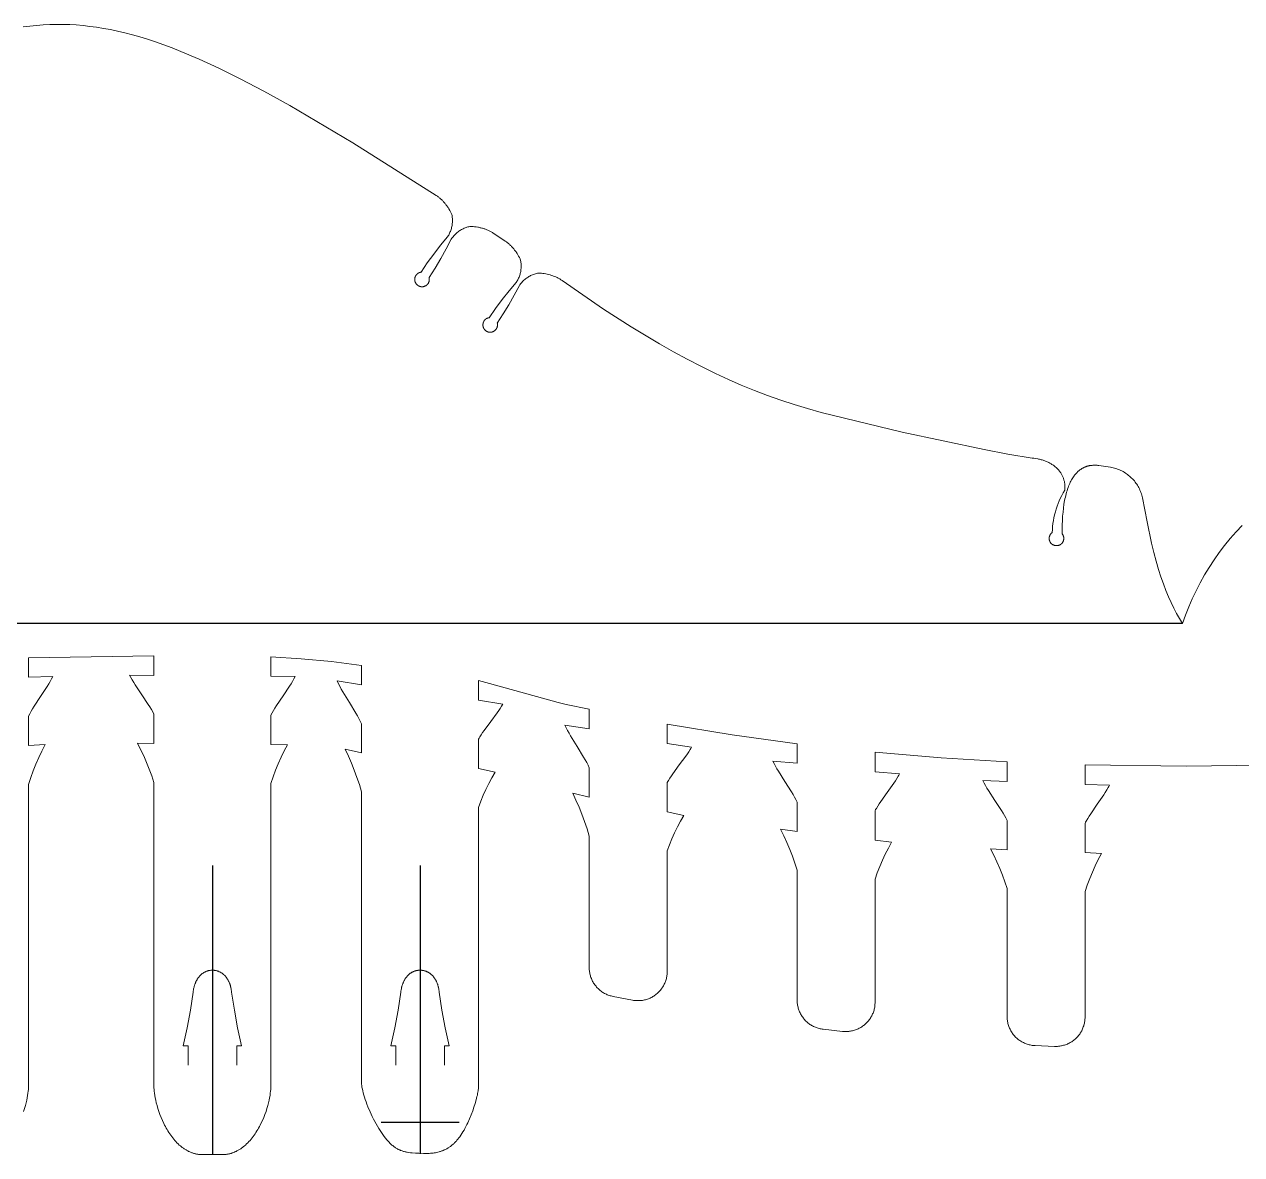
# Model space of a CAD drawing. Header units: millimetres. Extents: x 20064 to 20846, y -3773 to -3657.
# Drawn here: x 20454.6 to 20579.5, y -3772.7 to -3656.7 of the extents above; entities that cross this region are included whole.
import ezdxf

# ---------------------------------------------------------------- set-up
doc = ezdxf.new("R2010")
doc.units = ezdxf.units.MM
doc.header["$MEASUREMENT"] = 0
doc.layers.add('Auxiliary lines (do not print)', color=6, linetype='Continuous')
doc.layers.add('Exterior cut', color=3, linetype='Continuous', lineweight=0)
doc.layers.add('Interior cut', color=5, linetype='Continuous', lineweight=0)

msp = doc.modelspace()

# ---------------------------------------------------------------- linework, layer by layer
at = {"layer": 'Auxiliary lines (do not print)'}
for p, q in [((20573.47, -3718.18), (20118.47, -3718.18)), ((20473.91, -3742.99), (20473.91, -3772.58)), ((20495.22, -3742.99), (20495.22, -3772.58)), ((20491.22, -3769.33), (20499.22, -3769.33))]:
    msp.add_line(p, q, dxfattribs=at)
at = {"layer": 'Exterior cut'}
for points in [[(20454.48, -3656.97), (20455.17, -3656.88), (20455.86, -3656.81), (20456.54, -3656.75), (20457.22, -3656.72), (20457.9, -3656.71), (20458.57, -3656.71), (20459.26, -3656.73), (20459.94, -3656.77), (20460.63, -3656.83), (20461.32, -3656.91), (20462.02, -3657), (20462.73, -3657.12), (20463.45, -3657.25), (20464.18, -3657.41), (20464.93, -3657.58), (20465.69, -3657.78), (20466.46, -3658), (20467.26, -3658.24), (20468.07, -3658.51), (20468.91, -3658.81), (20469.77, -3659.13), (20470.66, -3659.48), (20472.54, -3660.27), (20474.56, -3661.19), (20476.76, -3662.28), (20479.19, -3663.55), (20481.87, -3665.03), (20488.32, -3668.85), (20496.89, -3674.27), (20496.95, -3674.31), (20497.01, -3674.35), (20497.07, -3674.4), (20497.13, -3674.44), (20497.19, -3674.49), (20497.24, -3674.54), (20497.3, -3674.59), (20497.36, -3674.64), (20497.42, -3674.69), (20497.48, -3674.75), (20497.53, -3674.8), (20497.59, -3674.86), (20497.64, -3674.92), (20497.7, -3674.98), (20497.75, -3675.04), (20497.8, -3675.11), (20497.85, -3675.17), (20497.9, -3675.24), (20497.95, -3675.3), (20498, -3675.37), (20498.05, -3675.44), (20498.1, -3675.51), (20498.18, -3675.65), (20498.27, -3675.79), (20498.34, -3675.94), (20498.42, -3676.08), (20498.48, -3676.23), (20498.5, -3676.33), (20498.52, -3676.43), (20498.53, -3676.53), (20498.54, -3676.64), (20498.54, -3676.74), (20498.54, -3676.84), (20498.54, -3676.95), (20498.54, -3677.05), (20498.53, -3677.15), (20498.52, -3677.25), (20498.5, -3677.35), (20498.48, -3677.46), (20498.46, -3677.56), (20498.43, -3677.66), (20498.4, -3677.75), (20498.37, -3677.85), (20498.33, -3677.95), (20498.29, -3678.04), (20498.25, -3678.14), (20498.21, -3678.23), (20498.16, -3678.32), (20498.1, -3678.41), (20498.05, -3678.49), (20497.33, -3679.37), (20496.63, -3680.27), (20495.96, -3681.19), (20495.32, -3682.13), (20495.29, -3682.14), (20495.26, -3682.14), (20495.24, -3682.15), (20495.21, -3682.16), (20495.19, -3682.16), (20495.16, -3682.17), (20495.14, -3682.18), (20495.12, -3682.19), (20495.09, -3682.2), (20495.07, -3682.21), (20495.05, -3682.23), (20495.02, -3682.24), (20495, -3682.25), (20494.98, -3682.27), (20494.96, -3682.29), (20494.94, -3682.3), (20494.92, -3682.32), (20494.9, -3682.34), (20494.88, -3682.36), (20494.87, -3682.37), (20494.85, -3682.39), (20494.83, -3682.41), (20494.82, -3682.44), (20494.8, -3682.46), (20494.79, -3682.48), (20494.77, -3682.5), (20494.76, -3682.52), (20494.75, -3682.55), (20494.74, -3682.57), (20494.73, -3682.59), (20494.72, -3682.62), (20494.71, -3682.64), (20494.7, -3682.67), (20494.7, -3682.69), (20494.69, -3682.72), (20494.69, -3682.74), (20494.68, -3682.77), (20494.68, -3682.8), (20494.68, -3682.82), (20494.68, -3682.85), (20494.67, -3682.87), (20494.68, -3682.9), (20494.68, -3682.93), (20494.68, -3682.95), (20494.68, -3682.98), (20494.69, -3683), (20494.69, -3683.03), (20494.7, -3683.05), (20494.7, -3683.08), (20494.71, -3683.1), (20494.72, -3683.13), (20494.73, -3683.15), (20494.74, -3683.18), (20494.75, -3683.2), (20494.76, -3683.22), (20494.77, -3683.25), (20494.79, -3683.27), (20494.8, -3683.29), (20494.82, -3683.31), (20494.83, -3683.33), (20494.85, -3683.35), (20494.86, -3683.37), (20494.88, -3683.39), (20494.9, -3683.41), (20494.92, -3683.43), (20494.94, -3683.45), (20494.96, -3683.46), (20494.98, -3683.48), (20495, -3683.49), (20495.02, -3683.51), (20495.04, -3683.52), (20495.07, -3683.53), (20495.09, -3683.55), (20495.11, -3683.56), (20495.14, -3683.57), (20495.16, -3683.58), (20495.19, -3683.59), (20495.21, -3683.59), (20495.24, -3683.6), (20495.26, -3683.61), (20495.29, -3683.61), (20495.31, -3683.62), (20495.34, -3683.62), (20495.36, -3683.62), (20495.39, -3683.62), (20495.42, -3683.62), (20495.44, -3683.62), (20495.47, -3683.62), (20495.49, -3683.62), (20495.52, -3683.62), (20495.55, -3683.62), (20495.57, -3683.61), (20495.6, -3683.6), (20495.62, -3683.6), (20495.65, -3683.59), (20495.67, -3683.58), (20495.7, -3683.57), (20495.72, -3683.56), (20495.74, -3683.55), (20495.77, -3683.54), (20495.79, -3683.53), (20495.81, -3683.52), (20495.84, -3683.5), (20495.86, -3683.49), (20495.88, -3683.47), (20495.9, -3683.46), (20495.92, -3683.44), (20495.94, -3683.42), (20495.96, -3683.4), (20495.97, -3683.39), (20495.99, -3683.37), (20496.01, -3683.35), (20496.02, -3683.33), (20496.04, -3683.3), (20496.05, -3683.28), (20496.07, -3683.26), (20496.08, -3683.24), (20496.09, -3683.22), (20496.1, -3683.19), (20496.11, -3683.17), (20496.12, -3683.14), (20496.13, -3683.12), (20496.14, -3683.09), (20496.15, -3683.07), (20496.16, -3683.04), (20496.16, -3683.02), (20496.17, -3682.99), (20496.17, -3682.97), (20496.17, -3682.94), (20496.17, -3682.92), (20496.17, -3682.89), (20496.17, -3682.86), (20496.17, -3682.84), (20496.17, -3682.81), (20496.17, -3682.79), (20496.17, -3682.76), (20496.16, -3682.73), (20496.16, -3682.71), (20496.15, -3682.68), (20496.76, -3681.72), (20497.35, -3680.74), (20497.9, -3679.75), (20498.42, -3678.73), (20498.48, -3678.65), (20498.54, -3678.57), (20498.61, -3678.49), (20498.67, -3678.41), (20498.74, -3678.33), (20498.81, -3678.26), (20498.89, -3678.19), (20498.96, -3678.12), (20499.04, -3678.05), (20499.12, -3677.99), (20499.21, -3677.93), (20499.29, -3677.87), (20499.38, -3677.82), (20499.47, -3677.77), (20499.56, -3677.72), (20499.65, -3677.67), (20499.75, -3677.63), (20499.84, -3677.59), (20499.94, -3677.56), (20500.03, -3677.52), (20500.13, -3677.49), (20500.23, -3677.47), (20500.33, -3677.45), (20500.49, -3677.45), (20500.66, -3677.46), (20500.82, -3677.47), (20500.98, -3677.49), (20501.15, -3677.52), (20501.23, -3677.53), (20501.31, -3677.55), (20501.39, -3677.57), (20501.47, -3677.58), (20501.55, -3677.6), (20501.63, -3677.63), (20501.71, -3677.65), (20501.79, -3677.67), (20501.86, -3677.7), (20501.94, -3677.73), (20502.01, -3677.76), (20502.09, -3677.79), (20502.16, -3677.82), (20502.23, -3677.85), (20502.3, -3677.88), (20502.37, -3677.91), (20502.44, -3677.95), (20502.51, -3677.99), (20502.57, -3678.02), (20502.64, -3678.06), (20502.7, -3678.1), (20503.97, -3678.95), (20504.03, -3678.99), (20504.09, -3679.03), (20504.15, -3679.08), (20504.21, -3679.12), (20504.27, -3679.17), (20504.33, -3679.22), (20504.39, -3679.27), (20504.44, -3679.32), (20504.5, -3679.38), (20504.56, -3679.43), (20504.61, -3679.49), (20504.67, -3679.55), (20504.72, -3679.61), (20504.78, -3679.67), (20504.83, -3679.73), (20504.88, -3679.8), (20504.93, -3679.86), (20504.98, -3679.93), (20505.03, -3679.99), (20505.08, -3680.06), (20505.12, -3680.13), (20505.17, -3680.2), (20505.25, -3680.34), (20505.33, -3680.48), (20505.41, -3680.63), (20505.48, -3680.78), (20505.54, -3680.92), (20505.56, -3681.03), (20505.58, -3681.13), (20505.59, -3681.23), (20505.6, -3681.33), (20505.6, -3681.43), (20505.6, -3681.54), (20505.6, -3681.64), (20505.59, -3681.74), (20505.58, -3681.84), (20505.57, -3681.95), (20505.55, -3682.05), (20505.53, -3682.15), (20505.51, -3682.25), (20505.48, -3682.35), (20505.45, -3682.44), (20505.42, -3682.54), (20505.38, -3682.64), (20505.34, -3682.73), (20505.29, -3682.82), (20505.25, -3682.92), (20505.2, -3683.01), (20505.14, -3683.09), (20505.09, -3683.18), (20504.36, -3684.05), (20503.65, -3684.95), (20502.97, -3685.86), (20502.32, -3686.8), (20502.29, -3686.8), (20502.26, -3686.81), (20502.24, -3686.81), (20502.21, -3686.82), (20502.19, -3686.83), (20502.16, -3686.84), (20502.14, -3686.85), (20502.12, -3686.86), (20502.09, -3686.87), (20502.07, -3686.88), (20502.05, -3686.89), (20502.02, -3686.9), (20502, -3686.92), (20501.98, -3686.93), (20501.96, -3686.95), (20501.94, -3686.96), (20501.92, -3686.98), (20501.9, -3687), (20501.88, -3687.02), (20501.86, -3687.04), (20501.85, -3687.06), (20501.83, -3687.08), (20501.81, -3687.1), (20501.8, -3687.12), (20501.78, -3687.14), (20501.77, -3687.16), (20501.76, -3687.18), (20501.75, -3687.21), (20501.74, -3687.23), (20501.72, -3687.25), (20501.72, -3687.28), (20501.71, -3687.3), (20501.7, -3687.33), (20501.69, -3687.35), (20501.69, -3687.38), (20501.68, -3687.4), (20501.68, -3687.43), (20501.67, -3687.46), (20501.67, -3687.48), (20501.67, -3687.51), (20501.67, -3687.53), (20501.67, -3687.56), (20501.67, -3687.59), (20501.67, -3687.61), (20501.67, -3687.64), (20501.68, -3687.66), (20501.68, -3687.69), (20501.69, -3687.71), (20501.69, -3687.74), (20501.7, -3687.76), (20501.71, -3687.79), (20501.72, -3687.81), (20501.73, -3687.84), (20501.74, -3687.86), (20501.75, -3687.88), (20501.76, -3687.91), (20501.78, -3687.93), (20501.79, -3687.95), (20501.8, -3687.97), (20501.82, -3687.99), (20501.84, -3688.01), (20501.85, -3688.03), (20501.87, -3688.05), (20501.89, -3688.07), (20501.91, -3688.09), (20501.93, -3688.11), (20501.95, -3688.12), (20501.97, -3688.14), (20501.99, -3688.16), (20502.01, -3688.17), (20502.03, -3688.18), (20502.05, -3688.2), (20502.08, -3688.21), (20502.1, -3688.22), (20502.12, -3688.23), (20502.15, -3688.24), (20502.17, -3688.25), (20502.2, -3688.26), (20502.22, -3688.27), (20502.25, -3688.27), (20502.27, -3688.28), (20502.3, -3688.28), (20502.32, -3688.29), (20502.35, -3688.29), (20502.38, -3688.29), (20502.4, -3688.29), (20502.43, -3688.29), (20502.45, -3688.29), (20502.48, -3688.29), (20502.51, -3688.29), (20502.53, -3688.28), (20502.56, -3688.28), (20502.58, -3688.27), (20502.61, -3688.27), (20502.63, -3688.26), (20502.66, -3688.25), (20502.68, -3688.24), (20502.71, -3688.23), (20502.73, -3688.22), (20502.75, -3688.21), (20502.78, -3688.2), (20502.8, -3688.19), (20502.82, -3688.17), (20502.84, -3688.16), (20502.87, -3688.14), (20502.89, -3688.13), (20502.91, -3688.11), (20502.93, -3688.09), (20502.94, -3688.08), (20502.96, -3688.06), (20502.98, -3688.04), (20503, -3688.02), (20503.01, -3688), (20503.03, -3687.98), (20503.04, -3687.96), (20503.06, -3687.93), (20503.07, -3687.91), (20503.08, -3687.89), (20503.09, -3687.87), (20503.11, -3687.84), (20503.12, -3687.82), (20503.12, -3687.79), (20503.13, -3687.77), (20503.14, -3687.74), (20503.15, -3687.72), (20503.15, -3687.69), (20503.16, -3687.67), (20503.16, -3687.64), (20503.16, -3687.62), (20503.17, -3687.59), (20503.17, -3687.56), (20503.17, -3687.54), (20503.17, -3687.51), (20503.17, -3687.49), (20503.16, -3687.46), (20503.16, -3687.43), (20503.16, -3687.41), (20503.15, -3687.38), (20503.14, -3687.36), (20503.75, -3686.42), (20504.33, -3685.47), (20504.88, -3684.49), (20505.41, -3683.51), (20505.47, -3683.42), (20505.53, -3683.34), (20505.59, -3683.26), (20505.66, -3683.18), (20505.73, -3683.1), (20505.81, -3683.03), (20505.88, -3682.96), (20505.96, -3682.89), (20506.04, -3682.82), (20506.13, -3682.76), (20506.21, -3682.7), (20506.3, -3682.64), (20506.39, -3682.59), (20506.48, -3682.54), (20506.57, -3682.49), (20506.67, -3682.45), (20506.76, -3682.41), (20506.86, -3682.37), (20506.96, -3682.33), (20507.06, -3682.3), (20507.16, -3682.28), (20507.26, -3682.25), (20507.36, -3682.23), (20507.51, -3682.24), (20507.67, -3682.24), (20507.82, -3682.26), (20507.97, -3682.28), (20508.12, -3682.3), (20508.27, -3682.33), (20508.42, -3682.37), (20508.57, -3682.41), (20508.71, -3682.46), (20508.86, -3682.51), (20509, -3682.56), (20509.14, -3682.62), (20509.28, -3682.69), (20509.41, -3682.76), (20509.55, -3682.83), (20509.68, -3682.91), (20509.8, -3683), (20511.91, -3684.47), (20514.04, -3685.92), (20516.89, -3687.75), (20519.81, -3689.5), (20521.22, -3690.3), (20522.65, -3691.07), (20524.09, -3691.81), (20525.55, -3692.52), (20526.86, -3693.13), (20528.19, -3693.71), (20529.53, -3694.26), (20530.89, -3694.78), (20532.25, -3695.26), (20533.62, -3695.71), (20535, -3696.13), (20536.39, -3696.52), (20544.71, -3698.56), (20553.1, -3700.34), (20555.56, -3700.8), (20558.04, -3701.2), (20558.23, -3701.22), (20558.42, -3701.25), (20558.61, -3701.28), (20558.7, -3701.3), (20558.79, -3701.32), (20558.89, -3701.35), (20558.98, -3701.37), (20559.07, -3701.4), (20559.16, -3701.42), (20559.25, -3701.45), (20559.33, -3701.49), (20559.42, -3701.52), (20559.51, -3701.55), (20559.59, -3701.59), (20559.68, -3701.63), (20559.76, -3701.67), (20559.84, -3701.71), (20559.92, -3701.75), (20559.99, -3701.8), (20560.07, -3701.85), (20560.14, -3701.89), (20560.22, -3701.94), (20560.29, -3702), (20560.35, -3702.05), (20560.42, -3702.1), (20560.49, -3702.16), (20560.55, -3702.21), (20560.61, -3702.27), (20560.67, -3702.33), (20560.72, -3702.39), (20560.78, -3702.45), (20560.83, -3702.52), (20560.88, -3702.58), (20560.92, -3702.64), (20560.97, -3702.71), (20561.01, -3702.78), (20561.05, -3702.84), (20561.09, -3702.91), (20561.13, -3702.98), (20561.16, -3703.05), (20561.19, -3703.12), (20561.22, -3703.19), (20561.25, -3703.26), (20561.27, -3703.33), (20561.29, -3703.4), (20561.31, -3703.47), (20561.33, -3703.54), (20561.35, -3703.61), (20561.36, -3703.68), (20561.37, -3703.75), (20561.38, -3703.82), (20561.39, -3703.89), (20561.4, -3703.96), (20561.4, -3704.03), (20561.41, -3704.09), (20561.41, -3704.16), (20561.41, -3704.23), (20561.41, -3704.3), (20561.4, -3704.36), (20561.4, -3704.43), (20561.39, -3704.49), (20561.24, -3704.76), (20561.09, -3705.03), (20560.96, -3705.3), (20560.83, -3705.58), (20560.72, -3705.86), (20560.61, -3706.15), (20560.51, -3706.43), (20560.43, -3706.73), (20560.35, -3707.02), (20560.28, -3707.32), (20560.23, -3707.62), (20560.18, -3707.92), (20560.14, -3708.22), (20560.12, -3708.53), (20560.1, -3708.83), (20560.08, -3708.85), (20560.06, -3708.86), (20560.04, -3708.88), (20560.02, -3708.9), (20560, -3708.92), (20559.99, -3708.94), (20559.97, -3708.96), (20559.95, -3708.98), (20559.94, -3709), (20559.92, -3709.02), (20559.91, -3709.04), (20559.89, -3709.06), (20559.88, -3709.08), (20559.87, -3709.11), (20559.86, -3709.13), (20559.85, -3709.15), (20559.84, -3709.18), (20559.83, -3709.2), (20559.82, -3709.23), (20559.81, -3709.25), (20559.81, -3709.28), (20559.8, -3709.3), (20559.8, -3709.33), (20559.79, -3709.36), (20559.79, -3709.38), (20559.79, -3709.41), (20559.79, -3709.43), (20559.79, -3709.46), (20559.79, -3709.49), (20559.79, -3709.51), (20559.8, -3709.54), (20559.8, -3709.56), (20559.8, -3709.59), (20559.81, -3709.61), (20559.82, -3709.64), (20559.82, -3709.67), (20559.83, -3709.69), (20559.84, -3709.71), (20559.85, -3709.74), (20559.86, -3709.76), (20559.87, -3709.79), (20559.88, -3709.81), (20559.9, -3709.83), (20559.91, -3709.85), (20559.93, -3709.87), (20559.94, -3709.9), (20559.96, -3709.92), (20559.97, -3709.94), (20559.99, -3709.96), (20560.01, -3709.97), (20560.03, -3709.99), (20560.05, -3710.01), (20560.07, -3710.03), (20560.09, -3710.04), (20560.11, -3710.06), (20560.13, -3710.07), (20560.15, -3710.09), (20560.18, -3710.1), (20560.2, -3710.11), (20560.22, -3710.12), (20560.25, -3710.13), (20560.27, -3710.14), (20560.29, -3710.15), (20560.32, -3710.16), (20560.34, -3710.17), (20560.37, -3710.17), (20560.39, -3710.18), (20560.42, -3710.18), (20560.45, -3710.19), (20560.47, -3710.19), (20560.5, -3710.19), (20560.52, -3710.19), (20560.55, -3710.19), (20560.58, -3710.19), (20560.6, -3710.19), (20560.63, -3710.19), (20560.65, -3710.18), (20560.68, -3710.18), (20560.71, -3710.18), (20560.73, -3710.17), (20560.76, -3710.16), (20560.78, -3710.15), (20560.8, -3710.15), (20560.83, -3710.14), (20560.85, -3710.13), (20560.88, -3710.11), (20560.9, -3710.1), (20560.92, -3710.09), (20560.94, -3710.08), (20560.97, -3710.06), (20560.99, -3710.05), (20561.01, -3710.03), (20561.03, -3710.01), (20561.05, -3710), (20561.07, -3709.98), (20561.08, -3709.96), (20561.1, -3709.94), (20561.12, -3709.92), (20561.14, -3709.9), (20561.15, -3709.88), (20561.17, -3709.86), (20561.18, -3709.84), (20561.19, -3709.81), (20561.2, -3709.79), (20561.22, -3709.77), (20561.23, -3709.74), (20561.24, -3709.72), (20561.25, -3709.69), (20561.25, -3709.67), (20561.26, -3709.64), (20561.27, -3709.62), (20561.27, -3709.59), (20561.28, -3709.57), (20561.28, -3709.54), (20561.29, -3709.52), (20561.29, -3709.49), (20561.29, -3709.46), (20561.29, -3709.44), (20561.29, -3709.41), (20561.29, -3709.39), (20561.28, -3709.36), (20561.28, -3709.33), (20561.28, -3709.31), (20561.27, -3709.28), (20561.27, -3709.26), (20561.26, -3709.23), (20561.25, -3709.21), (20561.24, -3709.18), (20561.23, -3709.16), (20561.22, -3709.14), (20561.21, -3709.11), (20561.2, -3709.09), (20561.19, -3709.07), (20561.17, -3709.04), (20561.16, -3709.02), (20561.14, -3709), (20561.13, -3708.98), (20561.13, -3708.51), (20561.13, -3708.05), (20561.15, -3707.6), (20561.17, -3707.17), (20561.21, -3706.75), (20561.25, -3706.34), (20561.31, -3705.95), (20561.37, -3705.57), (20561.41, -3705.39), (20561.45, -3705.21), (20561.49, -3705.04), (20561.53, -3704.87), (20561.58, -3704.7), (20561.62, -3704.55), (20561.67, -3704.39), (20561.73, -3704.24), (20561.78, -3704.1), (20561.84, -3703.96), (20561.9, -3703.82), (20561.96, -3703.69), (20562.02, -3703.57), (20562.08, -3703.45), (20562.15, -3703.33), (20562.22, -3703.22), (20562.29, -3703.12), (20562.36, -3703.02), (20562.4, -3702.97), (20562.43, -3702.92), (20562.47, -3702.88), (20562.51, -3702.83), (20562.55, -3702.79), (20562.59, -3702.75), (20562.62, -3702.71), (20562.66, -3702.67), (20562.7, -3702.63), (20562.74, -3702.59), (20562.78, -3702.55), (20562.82, -3702.52), (20562.86, -3702.49), (20562.9, -3702.45), (20562.94, -3702.42), (20562.99, -3702.39), (20563.03, -3702.36), (20563.07, -3702.33), (20563.11, -3702.31), (20563.15, -3702.28), (20563.19, -3702.26), (20563.24, -3702.23), (20563.28, -3702.21), (20563.32, -3702.19), (20563.36, -3702.17), (20563.41, -3702.15), (20563.45, -3702.13), (20563.49, -3702.11), (20563.54, -3702.09), (20563.58, -3702.08), (20563.62, -3702.06), (20563.67, -3702.05), (20563.71, -3702.04), (20563.75, -3702.02), (20563.8, -3702.01), (20563.84, -3702), (20563.88, -3701.99), (20563.93, -3701.98), (20564.02, -3701.97), (20564.1, -3701.96), (20564.19, -3701.95), (20564.28, -3701.94), (20564.36, -3701.93), (20564.45, -3701.93), (20564.53, -3701.93), (20564.62, -3701.94), (20564.7, -3701.94), (20564.78, -3701.95), (20564.87, -3701.96), (20566.08, -3702.15), (20566.21, -3702.17), (20566.35, -3702.2), (20566.48, -3702.24), (20566.61, -3702.27), (20566.74, -3702.32), (20566.87, -3702.36), (20567, -3702.41), (20567.13, -3702.47), (20567.25, -3702.53), (20567.37, -3702.59), (20567.49, -3702.66), (20567.61, -3702.74), (20567.72, -3702.81), (20567.84, -3702.89), (20567.94, -3702.98), (20568.05, -3703.06), (20568.15, -3703.16), (20568.25, -3703.25), (20568.35, -3703.35), (20568.44, -3703.45), (20568.53, -3703.55), (20568.62, -3703.66), (20568.7, -3703.77), (20568.78, -3703.89), (20568.85, -3704), (20568.92, -3704.12), (20568.99, -3704.24), (20569.05, -3704.36), (20569.11, -3704.49), (20569.16, -3704.62), (20569.21, -3704.74), (20569.25, -3704.88), (20569.29, -3705.01), (20569.33, -3705.14), (20569.36, -3705.27), (20569.83, -3707.76), (20570.29, -3709.92), (20570.53, -3710.89), (20570.77, -3711.78), (20571.01, -3712.62), (20571.26, -3713.39), (20571.51, -3714.11), (20571.77, -3714.79), (20572.03, -3715.43), (20572.3, -3716.03), (20572.58, -3716.6), (20572.87, -3717.14), (20573.16, -3717.67), (20573.47, -3718.18), (20573.77, -3717.32), (20574.11, -3716.47), (20574.48, -3715.63), (20574.87, -3714.81), (20575.29, -3714), (20575.74, -3713.2), (20576.22, -3712.42), (20576.72, -3711.65), (20577.25, -3710.9), (20577.8, -3710.18), (20578.38, -3709.47), (20578.98, -3708.78), (20579.6, -3708.11)], [(20584.26, -3732.67), (20573.86, -3732.83), (20563.47, -3732.69), (20563.47, -3734.69), (20565.97, -3734.76), (20565.9, -3734.89), (20565.84, -3735.01), (20565.7, -3735.25), (20565.55, -3735.5), (20565.39, -3735.74), (20564.72, -3736.72), (20564.05, -3737.7), (20563.89, -3737.95), (20563.74, -3738.19), (20563.6, -3738.44), (20563.53, -3738.56), (20563.47, -3738.68), (20563.47, -3741.68), (20565.17, -3741.76), (20564.83, -3742.39), (20564.52, -3743.03), (20564.22, -3743.68), (20563.95, -3744.34), (20563.7, -3745.01), (20563.47, -3745.68), (20563.47, -3758.56), (20563.47, -3758.67), (20563.46, -3758.77), (20563.45, -3758.87), (20563.44, -3758.97), (20563.43, -3759.07), (20563.41, -3759.17), (20563.38, -3759.27), (20563.36, -3759.37), (20563.33, -3759.47), (20563.29, -3759.57), (20563.26, -3759.67), (20563.22, -3759.76), (20563.18, -3759.85), (20563.13, -3759.95), (20563.08, -3760.04), (20563.03, -3760.13), (20562.98, -3760.21), (20562.92, -3760.3), (20562.86, -3760.38), (20562.79, -3760.46), (20562.73, -3760.54), (20562.66, -3760.61), (20562.59, -3760.69), (20562.51, -3760.76), (20562.44, -3760.83), (20562.36, -3760.89), (20562.28, -3760.96), (20562.19, -3761.02), (20562.11, -3761.08), (20562.02, -3761.13), (20561.93, -3761.18), (20561.84, -3761.23), (20561.75, -3761.28), (20561.66, -3761.32), (20561.56, -3761.36), (20561.46, -3761.39), (20561.37, -3761.43), (20561.27, -3761.45), (20561.17, -3761.48), (20561.07, -3761.5), (20560.97, -3761.52), (20560.87, -3761.54), (20560.76, -3761.55), (20560.66, -3761.56), (20560.56, -3761.56), (20560.46, -3761.56), (20560.35, -3761.56), (20558.36, -3761.48), (20558.25, -3761.48), (20558.15, -3761.47), (20558.04, -3761.46), (20557.94, -3761.44), (20557.84, -3761.42), (20557.74, -3761.4), (20557.64, -3761.37), (20557.54, -3761.34), (20557.44, -3761.3), (20557.34, -3761.27), (20557.24, -3761.22), (20557.15, -3761.18), (20557.06, -3761.13), (20556.97, -3761.08), (20556.88, -3761.03), (20556.79, -3760.97), (20556.7, -3760.91), (20556.62, -3760.85), (20556.54, -3760.78), (20556.46, -3760.71), (20556.38, -3760.64), (20556.31, -3760.57), (20556.24, -3760.49), (20556.17, -3760.41), (20556.1, -3760.33), (20556.04, -3760.25), (20555.98, -3760.16), (20555.93, -3760.07), (20555.87, -3759.98), (20555.82, -3759.89), (20555.77, -3759.8), (20555.73, -3759.7), (20555.69, -3759.61), (20555.65, -3759.51), (20555.62, -3759.41), (20555.59, -3759.31), (20555.56, -3759.21), (20555.54, -3759.11), (20555.52, -3759.01), (20555.5, -3758.9), (20555.49, -3758.8), (20555.48, -3758.7), (20555.47, -3758.59), (20555.47, -3758.49), (20555.47, -3745.38), (20555.24, -3744.68), (20554.99, -3743.98), (20554.72, -3743.3), (20554.42, -3742.62), (20554.11, -3741.96), (20553.77, -3741.3), (20555.47, -3741.38), (20555.47, -3738.38), (20555.34, -3738.13), (20555.2, -3737.87), (20555.05, -3737.62), (20554.89, -3737.36), (20554.22, -3736.34), (20553.55, -3735.32), (20553.39, -3735.07), (20553.24, -3734.81), (20553.1, -3734.56), (20552.97, -3734.3), (20555.47, -3734.38), (20555.47, -3732.38), (20548.69, -3731.96), (20541.92, -3731.39), (20541.92, -3733.39), (20544.42, -3733.61), (20544.36, -3733.73), (20544.29, -3733.85), (20544.15, -3734.08), (20544, -3734.32), (20543.84, -3734.56), (20543.17, -3735.5), (20542.5, -3736.44), (20542.34, -3736.68), (20542.19, -3736.92), (20542.05, -3737.15), (20541.98, -3737.27), (20541.92, -3737.39), (20541.92, -3740.39), (20543.62, -3740.61), (20543.29, -3741.21), (20542.97, -3741.83), (20542.68, -3742.46), (20542.4, -3743.09), (20542.15, -3743.74), (20541.92, -3744.39), (20541.92, -3757.03), (20541.92, -3757.14), (20541.91, -3757.24), (20541.91, -3757.34), (20541.89, -3757.44), (20541.88, -3757.55), (20541.86, -3757.65), (20541.83, -3757.75), (20541.81, -3757.85), (20541.78, -3757.95), (20541.75, -3758.04), (20541.71, -3758.14), (20541.67, -3758.23), (20541.63, -3758.33), (20541.58, -3758.42), (20541.53, -3758.51), (20541.48, -3758.6), (20541.43, -3758.69), (20541.37, -3758.77), (20541.31, -3758.85), (20541.24, -3758.94), (20541.18, -3759.01), (20541.11, -3759.09), (20541.03, -3759.16), (20540.96, -3759.23), (20540.88, -3759.3), (20540.81, -3759.37), (20540.72, -3759.43), (20540.64, -3759.49), (20540.56, -3759.55), (20540.47, -3759.61), (20540.38, -3759.66), (20540.29, -3759.71), (20540.2, -3759.75), (20540.1, -3759.79), (20540.01, -3759.83), (20539.91, -3759.87), (20539.81, -3759.9), (20539.71, -3759.93), (20539.61, -3759.95), (20539.51, -3759.98), (20539.41, -3759.99), (20539.31, -3760.01), (20539.21, -3760.02), (20539.11, -3760.03), (20539, -3760.03), (20538.9, -3760.03), (20538.8, -3760.03), (20538.69, -3760.03), (20538.59, -3760.02), (20536.59, -3759.8), (20536.49, -3759.78), (20536.39, -3759.77), (20536.29, -3759.75), (20536.18, -3759.72), (20536.08, -3759.69), (20535.98, -3759.66), (20535.89, -3759.63), (20535.79, -3759.59), (20535.69, -3759.55), (20535.6, -3759.51), (20535.51, -3759.46), (20535.41, -3759.41), (20535.32, -3759.35), (20535.24, -3759.3), (20535.15, -3759.24), (20535.07, -3759.17), (20534.99, -3759.11), (20534.91, -3759.04), (20534.83, -3758.97), (20534.76, -3758.89), (20534.69, -3758.82), (20534.62, -3758.74), (20534.56, -3758.66), (20534.49, -3758.57), (20534.43, -3758.49), (20534.38, -3758.4), (20534.32, -3758.31), (20534.27, -3758.22), (20534.23, -3758.12), (20534.18, -3758.03), (20534.14, -3757.93), (20534.1, -3757.84), (20534.07, -3757.74), (20534.04, -3757.64), (20534.01, -3757.54), (20533.99, -3757.44), (20533.97, -3757.33), (20533.95, -3757.23), (20533.94, -3757.13), (20533.93, -3757.02), (20533.93, -3756.92), (20533.92, -3756.81), (20533.92, -3743.5), (20533.69, -3742.78), (20533.44, -3742.06), (20533.17, -3741.36), (20532.88, -3740.66), (20532.56, -3739.97), (20532.22, -3739.29), (20533.92, -3739.51), (20533.92, -3736.51), (20533.79, -3736.24), (20533.65, -3735.98), (20533.5, -3735.72), (20533.35, -3735.45), (20532.67, -3734.4), (20532, -3733.34), (20531.85, -3733.08), (20531.7, -3732.81), (20531.55, -3732.55), (20531.42, -3732.29), (20533.92, -3732.51), (20533.92, -3730.51), (20527.24, -3729.59), (20520.58, -3728.5), (20520.58, -3730.5), (20523.08, -3730.88), (20523.02, -3731), (20522.95, -3731.11), (20522.81, -3731.34), (20522.66, -3731.56), (20522.51, -3731.79), (20521.83, -3732.69), (20521.16, -3733.6), (20521.01, -3733.82), (20520.86, -3734.05), (20520.72, -3734.28), (20520.65, -3734.39), (20520.58, -3734.5), (20520.58, -3737.5), (20522.28, -3737.88), (20521.95, -3738.46), (20521.64, -3739.05), (20521.34, -3739.65), (20521.07, -3740.26), (20520.82, -3740.87), (20520.58, -3741.5), (20520.58, -3753.87), (20520.58, -3753.98), (20520.58, -3754.08), (20520.57, -3754.18), (20520.56, -3754.28), (20520.54, -3754.39), (20520.52, -3754.49), (20520.5, -3754.59), (20520.47, -3754.69), (20520.44, -3754.79), (20520.41, -3754.89), (20520.37, -3754.98), (20520.33, -3755.08), (20520.29, -3755.17), (20520.24, -3755.27), (20520.19, -3755.36), (20520.14, -3755.45), (20520.08, -3755.53), (20520.02, -3755.62), (20519.96, -3755.7), (20519.9, -3755.78), (20519.83, -3755.86), (20519.76, -3755.94), (20519.69, -3756.01), (20519.61, -3756.08), (20519.54, -3756.15), (20519.46, -3756.22), (20519.38, -3756.28), (20519.29, -3756.34), (20519.2, -3756.4), (20519.12, -3756.45), (20519.03, -3756.5), (20518.94, -3756.55), (20518.84, -3756.6), (20518.75, -3756.64), (20518.65, -3756.68), (20518.55, -3756.71), (20518.46, -3756.74), (20518.36, -3756.77), (20518.26, -3756.8), (20518.15, -3756.82), (20518.05, -3756.84), (20517.95, -3756.85), (20517.85, -3756.86), (20517.74, -3756.87), (20517.64, -3756.87), (20517.54, -3756.87), (20517.43, -3756.87), (20517.33, -3756.86), (20517.23, -3756.85), (20517.13, -3756.84), (20517.02, -3756.82), (20515.03, -3756.44), (20514.92, -3756.42), (20514.82, -3756.39), (20514.72, -3756.37), (20514.63, -3756.33), (20514.53, -3756.3), (20514.43, -3756.26), (20514.34, -3756.22), (20514.24, -3756.17), (20514.15, -3756.13), (20514.06, -3756.07), (20513.97, -3756.02), (20513.89, -3755.96), (20513.8, -3755.9), (20513.72, -3755.84), (20513.64, -3755.77), (20513.56, -3755.7), (20513.49, -3755.63), (20513.41, -3755.56), (20513.34, -3755.48), (20513.28, -3755.4), (20513.21, -3755.32), (20513.15, -3755.24), (20513.09, -3755.16), (20513.03, -3755.07), (20512.98, -3754.98), (20512.93, -3754.89), (20512.88, -3754.8), (20512.84, -3754.7), (20512.8, -3754.61), (20512.76, -3754.51), (20512.73, -3754.41), (20512.7, -3754.31), (20512.67, -3754.21), (20512.65, -3754.11), (20512.63, -3754.01), (20512.62, -3753.91), (20512.6, -3753.8), (20512.59, -3753.7), (20512.59, -3753.6), (20512.59, -3753.49), (20512.59, -3739.98), (20512.36, -3739.23), (20512.11, -3738.48), (20511.84, -3737.75), (20511.54, -3737.02), (20511.22, -3736.31), (20510.89, -3735.6), (20512.59, -3735.98), (20512.59, -3732.98), (20512.46, -3732.71), (20512.32, -3732.43), (20512.17, -3732.16), (20512.01, -3731.89), (20511.34, -3730.79), (20510.67, -3729.7), (20510.51, -3729.42), (20510.36, -3729.15), (20510.22, -3728.87), (20510.09, -3728.6), (20512.59, -3728.98), (20512.59, -3726.98), (20510.21, -3726.48), (20509.38, -3726.27), (20502.34, -3724.32), (20501.22, -3724.04), (20501.22, -3726.04), (20503.72, -3726.44), (20503.66, -3726.55), (20503.59, -3726.66), (20503.45, -3726.89), (20503.3, -3727.11), (20503.14, -3727.34), (20502.47, -3728.24), (20501.8, -3729.14), (20501.64, -3729.37), (20501.49, -3729.59), (20501.35, -3729.82), (20501.28, -3729.93), (20501.22, -3730.04), (20501.22, -3733.04), (20502.92, -3733.44), (20502.59, -3734.01), (20502.27, -3734.6), (20501.98, -3735.19), (20501.7, -3735.8), (20501.45, -3736.42), (20501.22, -3737.04), (20501.22, -3765.72), (20501.22, -3765.76), (20501.22, -3765.81), (20501.21, -3765.85), (20501.21, -3765.91), (20501.2, -3766.01), (20501.18, -3766.13), (20501.16, -3766.27), (20501.13, -3766.41), (20501.1, -3766.55), (20501.06, -3766.71), (20500.98, -3767.05), (20500.87, -3767.41), (20500.75, -3767.79), (20500.62, -3768.19), (20500.46, -3768.59), (20500.3, -3768.99), (20500.12, -3769.39), (20500.02, -3769.59), (20499.93, -3769.78), (20499.83, -3769.97), (20499.73, -3770.16), (20499.62, -3770.34), (20499.51, -3770.51), (20499.4, -3770.68), (20499.29, -3770.84), (20499.18, -3770.99), (20499.12, -3771.06), (20499.06, -3771.13), (20499.01, -3771.2), (20498.95, -3771.27), (20498.89, -3771.33), (20498.83, -3771.39), (20498.77, -3771.45), (20498.71, -3771.51), (20498.65, -3771.57), (20498.59, -3771.62), (20498.52, -3771.67), (20498.46, -3771.73), (20498.4, -3771.77), (20498.34, -3771.82), (20498.28, -3771.86), (20498.21, -3771.91), (20498.15, -3771.95), (20498.09, -3771.99), (20498.03, -3772.02), (20497.96, -3772.06), (20497.9, -3772.1), (20497.83, -3772.13), (20497.77, -3772.16), (20497.71, -3772.19), (20497.64, -3772.22), (20497.58, -3772.24), (20497.51, -3772.27), (20497.45, -3772.29), (20497.39, -3772.32), (20497.32, -3772.34), (20497.26, -3772.36), (20497.19, -3772.38), (20497.06, -3772.41), (20496.94, -3772.44), (20496.81, -3772.47), (20496.68, -3772.49), (20496.55, -3772.51), (20496.43, -3772.52), (20496.3, -3772.53), (20496.17, -3772.54), (20496.05, -3772.55), (20495.8, -3772.55), (20495.56, -3772.55), (20495.09, -3772.53), (20494.74, -3772.51), (20494.4, -3772.49), (20494.23, -3772.47), (20494.07, -3772.45), (20493.91, -3772.42), (20493.83, -3772.41), (20493.75, -3772.39), (20493.68, -3772.37), (20493.6, -3772.35), (20493.52, -3772.33), (20493.44, -3772.31), (20493.37, -3772.28), (20493.29, -3772.25), (20493.22, -3772.23), (20493.14, -3772.19), (20493.07, -3772.16), (20492.99, -3772.13), (20492.92, -3772.09), (20492.85, -3772.05), (20492.77, -3772), (20492.7, -3771.96), (20492.63, -3771.91), (20492.55, -3771.86), (20492.48, -3771.8), (20492.41, -3771.74), (20492.33, -3771.68), (20492.26, -3771.62), (20492.19, -3771.55), (20492.11, -3771.48), (20492.04, -3771.4), (20491.97, -3771.33), (20491.9, -3771.25), (20491.82, -3771.16), (20491.68, -3770.99), (20491.54, -3770.81), (20491.39, -3770.61), (20491.25, -3770.41), (20491.11, -3770.2), (20490.98, -3769.98), (20490.84, -3769.75), (20490.71, -3769.51), (20490.58, -3769.27), (20490.45, -3769.03), (20490.32, -3768.77), (20490.09, -3768.27), (20489.87, -3767.76), (20489.77, -3767.5), (20489.68, -3767.26), (20489.6, -3767.01), (20489.52, -3766.78), (20489.45, -3766.55), (20489.39, -3766.34), (20489.34, -3766.13), (20489.3, -3765.94), (20489.28, -3765.85), (20489.26, -3765.76), (20489.25, -3765.68), (20489.24, -3765.6), (20489.23, -3765.53), (20489.22, -3765.46), (20489.22, -3765.39), (20489.22, -3765.36), (20489.22, -3765.33), (20489.22, -3735.46), (20488.99, -3734.71), (20488.74, -3733.97), (20488.47, -3733.23), (20488.17, -3732.5), (20487.86, -3731.78), (20487.52, -3731.07), (20489.22, -3731.46), (20489.22, -3728.47), (20489.09, -3728.19), (20488.95, -3727.92), (20488.8, -3727.64), (20488.64, -3727.37), (20487.97, -3726.27), (20487.3, -3725.17), (20487.14, -3724.9), (20486.99, -3724.62), (20486.85, -3724.35), (20486.72, -3724.07), (20489.22, -3724.47), (20489.22, -3722.47), (20486.12, -3722.09), (20483.02, -3721.8), (20479.91, -3721.59), (20479.91, -3723.59), (20482.41, -3723.62), (20482.28, -3723.87), (20482.14, -3724.12), (20481.99, -3724.36), (20481.83, -3724.61), (20481.16, -3725.61), (20480.49, -3726.6), (20480.33, -3726.85), (20480.18, -3727.1), (20480.04, -3727.34), (20479.91, -3727.59), (20479.91, -3730.59), (20481.61, -3730.62), (20481.27, -3731.25), (20480.96, -3731.9), (20480.66, -3732.56), (20480.39, -3733.23), (20480.14, -3733.91), (20479.91, -3734.59), (20479.91, -3765.67), (20479.91, -3765.74), (20479.9, -3765.81), (20479.89, -3765.98), (20479.88, -3766.16), (20479.85, -3766.36), (20479.82, -3766.59), (20479.78, -3766.83), (20479.72, -3767.08), (20479.66, -3767.35), (20479.59, -3767.63), (20479.5, -3767.93), (20479.41, -3768.23), (20479.3, -3768.54), (20479.17, -3768.85), (20479.04, -3769.17), (20478.89, -3769.48), (20478.82, -3769.64), (20478.74, -3769.79), (20478.65, -3769.94), (20478.56, -3770.1), (20478.47, -3770.24), (20478.38, -3770.39), (20478.29, -3770.54), (20478.19, -3770.68), (20478.09, -3770.82), (20477.98, -3770.95), (20477.88, -3771.08), (20477.77, -3771.21), (20477.66, -3771.33), (20477.54, -3771.45), (20477.42, -3771.57), (20477.31, -3771.68), (20477.19, -3771.78), (20477.06, -3771.88), (20477, -3771.93), (20476.94, -3771.97), (20476.88, -3772.02), (20476.81, -3772.06), (20476.75, -3772.1), (20476.68, -3772.14), (20476.62, -3772.18), (20476.55, -3772.22), (20476.49, -3772.26), (20476.42, -3772.29), (20476.36, -3772.33), (20476.29, -3772.36), (20476.22, -3772.39), (20476.16, -3772.42), (20476.09, -3772.44), (20476.02, -3772.47), (20475.95, -3772.49), (20475.88, -3772.52), (20475.82, -3772.54), (20475.75, -3772.56), (20475.68, -3772.57), (20475.61, -3772.59), (20475.54, -3772.61), (20475.47, -3772.62), (20475.4, -3772.63), (20475.33, -3772.64), (20475.26, -3772.65), (20475.19, -3772.66), (20475.12, -3772.66), (20475.05, -3772.67), (20474.98, -3772.67), (20474.91, -3772.67), (20472.91, -3772.67), (20472.84, -3772.67), (20472.77, -3772.67), (20472.7, -3772.66), (20472.63, -3772.66), (20472.56, -3772.65), (20472.49, -3772.64), (20472.42, -3772.63), (20472.35, -3772.62), (20472.28, -3772.61), (20472.21, -3772.59), (20472.14, -3772.57), (20472.07, -3772.56), (20472, -3772.54), (20471.93, -3772.52), (20471.86, -3772.49), (20471.79, -3772.47), (20471.73, -3772.44), (20471.66, -3772.42), (20471.59, -3772.39), (20471.52, -3772.36), (20471.46, -3772.33), (20471.39, -3772.29), (20471.33, -3772.26), (20471.26, -3772.22), (20471.2, -3772.18), (20471.13, -3772.14), (20471.07, -3772.1), (20471, -3772.06), (20470.94, -3772.02), (20470.88, -3771.97), (20470.81, -3771.93), (20470.75, -3771.88), (20470.63, -3771.78), (20470.51, -3771.68), (20470.39, -3771.57), (20470.27, -3771.45), (20470.16, -3771.33), (20470.05, -3771.21), (20469.94, -3771.08), (20469.83, -3770.95), (20469.73, -3770.82), (20469.63, -3770.68), (20469.53, -3770.54), (20469.43, -3770.39), (20469.34, -3770.24), (20469.25, -3770.1), (20469.16, -3769.94), (20469.08, -3769.79), (20469, -3769.64), (20468.92, -3769.48), (20468.77, -3769.17), (20468.64, -3768.85), (20468.52, -3768.54), (20468.41, -3768.23), (20468.31, -3767.93), (20468.23, -3767.63), (20468.15, -3767.35), (20468.09, -3767.08), (20468.04, -3766.83), (20467.99, -3766.59), (20467.96, -3766.36), (20467.94, -3766.16), (20467.92, -3765.98), (20467.91, -3765.81), (20467.91, -3765.74), (20467.91, -3765.67), (20467.91, -3734.49), (20467.68, -3733.8), (20467.43, -3733.12), (20467.15, -3732.44), (20466.86, -3731.77), (20466.54, -3731.12), (20466.21, -3730.47), (20467.91, -3730.49), (20467.91, -3727.49), (20467.78, -3727.24), (20467.64, -3726.99), (20467.49, -3726.74), (20467.33, -3726.49), (20466.66, -3725.48), (20465.99, -3724.48), (20465.83, -3724.23), (20465.68, -3723.97), (20465.54, -3723.72), (20465.41, -3723.47), (20467.91, -3723.5), (20467.91, -3721.5), (20455.03, -3721.69), (20455.03, -3723.69), (20457.53, -3723.61), (20457.4, -3723.86), (20457.26, -3724.12), (20457.11, -3724.37), (20456.95, -3724.63), (20456.28, -3725.65), (20455.61, -3726.67), (20455.45, -3726.92), (20455.3, -3727.18), (20455.16, -3727.43), (20455.03, -3727.69), (20455.03, -3730.69), (20456.73, -3730.6), (20456.39, -3731.26), (20456.08, -3731.93), (20455.78, -3732.6), (20455.51, -3733.29), (20455.26, -3733.98), (20455.03, -3734.68), (20455.03, -3765.67), (20455.03, -3765.74), (20455.03, -3765.81), (20455.02, -3765.98), (20455, -3766.16), (20454.98, -3766.36), (20454.94, -3766.59), (20454.9, -3766.83), (20454.85, -3767.08), (20454.78, -3767.35), (20454.71, -3767.63), (20454.63, -3767.93), (20454.53, -3768.23)]]:
    msp.add_lwpolyline(points, dxfattribs=at)
at = {"layer": 'Interior cut'}
for points in [[(20471.41, -3763.49), (20471.41, -3761.49), (20470.91, -3761.49), (20471.31, -3759.67), (20471.66, -3757.84), (20471.94, -3755.99), (20471.95, -3755.88), (20471.97, -3755.77), (20471.98, -3755.66), (20472.01, -3755.55), (20472.02, -3755.49), (20472.03, -3755.44), (20472.05, -3755.38), (20472.06, -3755.33), (20472.08, -3755.28), (20472.1, -3755.22), (20472.12, -3755.17), (20472.13, -3755.12), (20472.16, -3755.06), (20472.18, -3755.01), (20472.2, -3754.96), (20472.22, -3754.91), (20472.25, -3754.86), (20472.27, -3754.81), (20472.3, -3754.76), (20472.33, -3754.72), (20472.35, -3754.67), (20472.38, -3754.63), (20472.41, -3754.58), (20472.44, -3754.54), (20472.47, -3754.49), (20472.51, -3754.45), (20472.54, -3754.41), (20472.57, -3754.37), (20472.61, -3754.33), (20472.64, -3754.29), (20472.68, -3754.26), (20472.72, -3754.22), (20472.75, -3754.19), (20472.79, -3754.16), (20472.83, -3754.12), (20472.87, -3754.09), (20472.91, -3754.06), (20472.95, -3754.04), (20472.99, -3754.01), (20473.03, -3753.98), (20473.08, -3753.96), (20473.12, -3753.94), (20473.16, -3753.92), (20473.2, -3753.9), (20473.25, -3753.88), (20473.29, -3753.86), (20473.33, -3753.84), (20473.38, -3753.83), (20473.42, -3753.81), (20473.46, -3753.8), (20473.51, -3753.79), (20473.55, -3753.78), (20473.6, -3753.77), (20473.64, -3753.76), (20473.69, -3753.76), (20473.73, -3753.75), (20473.78, -3753.75), (20473.82, -3753.75), (20473.86, -3753.74), (20473.91, -3753.74), (20473.95, -3753.74), (20474, -3753.75), (20474.04, -3753.75), (20474.08, -3753.75), (20474.13, -3753.76), (20474.17, -3753.76), (20474.22, -3753.77), (20474.26, -3753.78), (20474.31, -3753.79), (20474.35, -3753.8), (20474.39, -3753.81), (20474.44, -3753.83), (20474.48, -3753.84), (20474.53, -3753.86), (20474.57, -3753.88), (20474.61, -3753.9), (20474.65, -3753.92), (20474.7, -3753.94), (20474.74, -3753.96), (20474.78, -3753.98), (20474.82, -3754.01), (20474.86, -3754.04), (20474.9, -3754.06), (20474.94, -3754.09), (20474.98, -3754.12), (20475.02, -3754.16), (20475.06, -3754.19), (20475.1, -3754.22), (20475.13, -3754.26), (20475.17, -3754.29), (20475.21, -3754.33), (20475.24, -3754.37), (20475.27, -3754.41), (20475.31, -3754.45), (20475.34, -3754.49), (20475.37, -3754.54), (20475.4, -3754.58), (20475.43, -3754.63), (20475.46, -3754.67), (20475.49, -3754.72), (20475.52, -3754.76), (20475.54, -3754.81), (20475.57, -3754.86), (20475.59, -3754.91), (20475.62, -3754.96), (20475.64, -3755.01), (20475.66, -3755.06), (20475.68, -3755.12), (20475.7, -3755.17), (20475.72, -3755.22), (20475.74, -3755.28), (20475.75, -3755.33), (20475.77, -3755.38), (20475.78, -3755.44), (20475.8, -3755.49), (20475.81, -3755.55), (20475.83, -3755.66), (20475.85, -3755.77), (20475.86, -3755.88), (20475.88, -3755.99), (20476.16, -3757.84), (20476.5, -3759.67), (20476.91, -3761.49), (20476.41, -3761.49), (20476.41, -3763.49)], [(20492.72, -3763.49), (20492.72, -3761.49), (20492.22, -3761.49), (20492.63, -3759.67), (20492.97, -3757.84), (20493.25, -3755.99), (20493.26, -3755.88), (20493.28, -3755.77), (20493.3, -3755.66), (20493.32, -3755.55), (20493.33, -3755.49), (20493.35, -3755.44), (20493.36, -3755.38), (20493.38, -3755.33), (20493.39, -3755.28), (20493.41, -3755.22), (20493.43, -3755.17), (20493.45, -3755.12), (20493.47, -3755.06), (20493.49, -3755.01), (20493.51, -3754.96), (20493.54, -3754.91), (20493.56, -3754.86), (20493.58, -3754.81), (20493.61, -3754.76), (20493.64, -3754.72), (20493.67, -3754.67), (20493.7, -3754.63), (20493.73, -3754.58), (20493.76, -3754.54), (20493.79, -3754.49), (20493.82, -3754.45), (20493.85, -3754.41), (20493.89, -3754.37), (20493.92, -3754.33), (20493.96, -3754.29), (20493.99, -3754.26), (20494.03, -3754.22), (20494.07, -3754.19), (20494.11, -3754.16), (20494.14, -3754.12), (20494.18, -3754.09), (20494.22, -3754.06), (20494.26, -3754.04), (20494.3, -3754.01), (20494.35, -3753.98), (20494.39, -3753.96), (20494.43, -3753.94), (20494.47, -3753.92), (20494.52, -3753.9), (20494.56, -3753.88), (20494.6, -3753.86), (20494.65, -3753.84), (20494.69, -3753.83), (20494.73, -3753.81), (20494.78, -3753.8), (20494.82, -3753.79), (20494.87, -3753.78), (20494.91, -3753.77), (20494.95, -3753.76), (20495, -3753.76), (20495.04, -3753.75), (20495.09, -3753.75), (20495.13, -3753.75), (20495.18, -3753.74), (20495.22, -3753.74), (20495.26, -3753.74), (20495.31, -3753.75), (20495.35, -3753.75), (20495.4, -3753.75), (20495.44, -3753.76), (20495.49, -3753.76), (20495.53, -3753.77), (20495.57, -3753.78), (20495.62, -3753.79), (20495.66, -3753.8), (20495.71, -3753.81), (20495.75, -3753.83), (20495.79, -3753.84), (20495.84, -3753.86), (20495.88, -3753.88), (20495.92, -3753.9), (20495.97, -3753.92), (20496.01, -3753.94), (20496.05, -3753.96), (20496.09, -3753.98), (20496.14, -3754.01), (20496.18, -3754.04), (20496.22, -3754.06), (20496.26, -3754.09), (20496.3, -3754.12), (20496.33, -3754.16), (20496.37, -3754.19), (20496.41, -3754.22), (20496.45, -3754.26), (20496.48, -3754.29), (20496.52, -3754.33), (20496.55, -3754.37), (20496.59, -3754.41), (20496.62, -3754.45), (20496.65, -3754.49), (20496.68, -3754.54), (20496.71, -3754.58), (20496.74, -3754.63), (20496.77, -3754.67), (20496.8, -3754.72), (20496.83, -3754.76), (20496.86, -3754.81), (20496.88, -3754.86), (20496.9, -3754.91), (20496.93, -3754.96), (20496.95, -3755.01), (20496.97, -3755.06), (20496.99, -3755.12), (20497.01, -3755.17), (20497.03, -3755.22), (20497.05, -3755.28), (20497.06, -3755.33), (20497.08, -3755.38), (20497.09, -3755.44), (20497.11, -3755.49), (20497.12, -3755.55), (20497.14, -3755.66), (20497.16, -3755.77), (20497.18, -3755.88), (20497.19, -3755.99), (20497.47, -3757.84), (20497.81, -3759.67), (20498.22, -3761.49), (20497.72, -3761.49), (20497.72, -3763.49)]]:
    msp.add_lwpolyline(points, dxfattribs=at)

doc.saveas('drawing.dxf')
